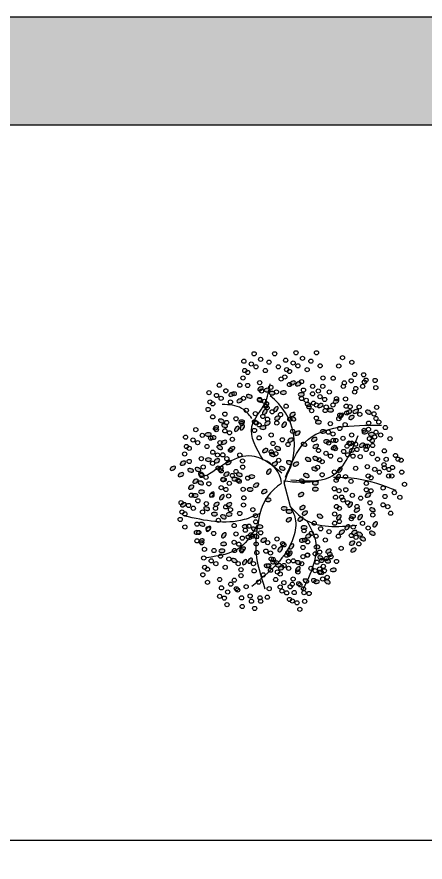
# Model space of a CAD drawing. Header units: millimetres. Extents: x 11966 to 133335, y 1756 to 88592.
# Drawn here: x 42648 to 50585, y 72170 to 88592 of the extents above; entities that cross this region are included whole.
import ezdxf

# ---------------------------------------------------------------- set-up
doc = ezdxf.new("R2010")
doc.units = ezdxf.units.MM
doc.layers.add('www.cad-blocks.net', color=7, linetype='Continuous')

# ---------------------------------------------------------------- blocks, each defined once
blk = doc.blocks.new('A$C2ECE247B')
h = blk.add_hatch(color=6)
h.set_gradient(color1=(255, 0, 255), color2=(255, 127, 223), rotation=180, centered=1, tint=1, name='INVSPHERICAL')
edge = h.paths.add_edge_path()
edge.add_ellipse((2.573, 1.381), major_axis=(-0.0583, -0.0025), ratio=0.578492, start_angle=0, end_angle=360, ccw=False)
edge = h.paths.add_edge_path()
edge.add_ellipse((2.69, 1.466), major_axis=(-0.0521, -0.0262), ratio=0.578492, start_angle=0, end_angle=360, ccw=False)
edge = h.paths.add_edge_path()
edge.add_ellipse((2.361, 1.263), major_axis=(-0.0377, -0.0445), ratio=0.578492, start_angle=0, end_angle=360, ccw=False)
edge = h.paths.add_edge_path()
edge.add_ellipse((2.855, 1.253), major_axis=(-0.0583, -0.0025), ratio=0.578492, start_angle=0, end_angle=360, ccw=False)
edge = h.paths.add_edge_path()
edge.add_ellipse((2.094, 3.168), major_axis=(-0.0546, 0.0205), ratio=0.578492, start_angle=0, end_angle=360, ccw=False)
edge = h.paths.add_edge_path()
edge.add_ellipse((2.035, 2.867), major_axis=(-0.0521, -0.0262), ratio=0.578492, start_angle=0, end_angle=360, ccw=False)
edge = h.paths.add_edge_path()
edge.add_ellipse((1.85, 3.126), major_axis=(-0.0521, -0.0262), ratio=0.578492, start_angle=0, end_angle=360, ccw=False)
edge = h.paths.add_edge_path()
edge.add_ellipse((1.989, 3.049), major_axis=(-0.0546, 0.0205), ratio=0.578492, start_angle=0, end_angle=360, ccw=False)
edge = h.paths.add_edge_path()
edge.add_ellipse((1.831, 2.33), major_axis=(-0.0521, -0.0262), ratio=0.578492, start_angle=0, end_angle=360, ccw=False)
edge = h.paths.add_edge_path()
edge.add_ellipse((1.673, 2.454), major_axis=(-0.0521, -0.0262), ratio=0.578492, start_angle=0, end_angle=360, ccw=False)
edge = h.paths.add_edge_path()
edge.add_ellipse((1.556, 2.369), major_axis=(-0.0583, -0.0025), ratio=0.578492, start_angle=0, end_angle=360, ccw=False)
edge = h.paths.add_edge_path()
edge.add_ellipse((1.588, 2.619), major_axis=(-0.0583, -0.0025), ratio=0.578492, start_angle=0, end_angle=360, ccw=False)
edge = h.paths.add_edge_path()
edge.add_ellipse((1.921, 2.717), major_axis=(-0.0377, -0.0445), ratio=0.578492, start_angle=0, end_angle=360, ccw=False)
edge = h.paths.add_edge_path()
edge.add_ellipse((1.347, 2.658), major_axis=(-0.0546, 0.0205), ratio=0.578492, start_angle=0, end_angle=360, ccw=False)
edge = h.paths.add_edge_path()
edge.add_ellipse((1.747, 1.646), major_axis=(-0.0583, -0.0025), ratio=0.578492, start_angle=0, end_angle=360, ccw=False)
edge = h.paths.add_edge_path()
edge.add_ellipse((1.636, 1.6), major_axis=(-0.0546, 0.0205), ratio=0.578492, start_angle=0, end_angle=360, ccw=False)
edge = h.paths.add_edge_path()
edge.add_ellipse((1.461, 1.651), major_axis=(-0.0583, -0.0025), ratio=0.578492, start_angle=0, end_angle=360, ccw=False)
edge = h.paths.add_edge_path()
edge.add_ellipse((1.045, 1.48), major_axis=(-0.0377, -0.0445), ratio=0.578492, start_angle=0, end_angle=360, ccw=False)
edge = h.paths.add_edge_path()
edge.add_ellipse((1.009, 1.178), major_axis=(-0.0583, -0.0025), ratio=0.578492, start_angle=0, end_angle=360, ccw=False)
edge = h.paths.add_edge_path()
edge.add_ellipse((1.53, 1.44), major_axis=(-0.0546, 0.0205), ratio=0.578492, start_angle=0, end_angle=360, ccw=False)
edge = h.paths.add_edge_path()
edge.add_ellipse((1.673, 1.458), major_axis=(-0.0546, 0.0205), ratio=0.578492, start_angle=0, end_angle=360, ccw=False)
edge = h.paths.add_edge_path()
edge.add_ellipse((1.412, 1.211), major_axis=(-0.0521, -0.0262), ratio=0.578492, start_angle=0, end_angle=360, ccw=False)
edge = h.paths.add_edge_path()
edge.add_ellipse((1.247, 0.991), major_axis=(-0.0546, 0.0205), ratio=0.578492, start_angle=0, end_angle=360, ccw=False)
edge = h.paths.add_edge_path()
edge.add_ellipse((1.451, 0.958), major_axis=(-0.0377, -0.0445), ratio=0.578492, start_angle=0, end_angle=360, ccw=False)
edge = h.paths.add_edge_path()
edge.add_ellipse((1.56, 0.985), major_axis=(-0.0377, -0.0445), ratio=0.578492, start_angle=0, end_angle=360, ccw=False)
edge = h.paths.add_edge_path()
edge.add_ellipse((1.04, 1.312), major_axis=(-0.0583, -0.0025), ratio=0.578492, start_angle=0, end_angle=360, ccw=False)
edge = h.paths.add_edge_path()
edge.add_ellipse((0.61, 1.371), major_axis=(-0.0521, -0.0262), ratio=0.578492, start_angle=0, end_angle=360, ccw=False)
edge = h.paths.add_edge_path()
edge.add_ellipse((0.525, 1.536), major_axis=(-0.0583, -0.0025), ratio=0.578492, start_angle=0, end_angle=360, ccw=False)
edge = h.paths.add_edge_path()
edge.add_ellipse((0.748, 1.606), major_axis=(-0.0377, -0.0445), ratio=0.578492, start_angle=0, end_angle=360, ccw=False)
edge = h.paths.add_edge_path()
edge.add_ellipse((1.15, 1.886), major_axis=(-0.0583, -0.0025), ratio=0.578492, start_angle=0, end_angle=360, ccw=False)
edge = h.paths.add_edge_path()
edge.add_ellipse((1.038, 1.839), major_axis=(-0.0546, 0.0205), ratio=0.578492, start_angle=0, end_angle=360, ccw=False)
edge = h.paths.add_edge_path()
edge.add_ellipse((0.863, 1.891), major_axis=(-0.0583, -0.0025), ratio=0.578492, start_angle=0, end_angle=360, ccw=False)
edge = h.paths.add_edge_path()
edge.add_ellipse((0.622, 1.694), major_axis=(-0.0546, 0.0205), ratio=0.578492, start_angle=0, end_angle=360, ccw=False)
edge = h.paths.add_edge_path()
edge.add_ellipse((3.446, 1.636), major_axis=(-0.0377, -0.0445), ratio=0.578492, start_angle=0, end_angle=360, ccw=False)
edge = h.paths.add_edge_path()
edge.add_ellipse((2.913, 1.85), major_axis=(-0.0546, 0.0205), ratio=0.578492, start_angle=0, end_angle=360, ccw=False)
edge = h.paths.add_edge_path()
edge.add_ellipse((2.811, 2.767), major_axis=(-0.0546, 0.0205), ratio=0.578492, start_angle=0, end_angle=360, ccw=False)
edge = h.paths.add_edge_path()
edge.add_ellipse((2.826, 2.493), major_axis=(-0.0583, -0.0025), ratio=0.578492, start_angle=0, end_angle=360, ccw=False)
edge = h.paths.add_edge_path()
edge.add_ellipse((2.825, 2.376), major_axis=(-0.0583, -0.0025), ratio=0.578492, start_angle=0, end_angle=360, ccw=False)
edge = h.paths.add_edge_path()
edge.add_ellipse((3.267, 2.611), major_axis=(-0.0377, -0.0445), ratio=0.578492, start_angle=0, end_angle=360, ccw=False)
edge = h.paths.add_edge_path()
edge.add_ellipse((3.299, 2.752), major_axis=(-0.0377, -0.0445), ratio=0.578492, start_angle=0, end_angle=360, ccw=False)
edge = h.paths.add_edge_path()
edge.add_ellipse((3.55, 1.847), major_axis=(-0.0583, -0.0025), ratio=0.578492, start_angle=0, end_angle=360, ccw=False)
edge = h.paths.add_edge_path()
edge.add_ellipse((3.501, 2.075), major_axis=(-0.0377, -0.0445), ratio=0.578492, start_angle=0, end_angle=360, ccw=False)
edge = h.paths.add_edge_path()
edge.add_ellipse((3.633, 1.969), major_axis=(-0.0521, -0.0262), ratio=0.578492, start_angle=0, end_angle=360, ccw=False)
edge = h.paths.add_edge_path()
edge.add_ellipse((3.284, 1.829), major_axis=(-0.0377, -0.0445), ratio=0.578492, start_angle=0, end_angle=360, ccw=False)
edge = h.paths.add_edge_path()
edge.add_ellipse((2.203, 4.252), major_axis=(-0.0583, -0.0025), ratio=0.578492, start_angle=0, end_angle=360, ccw=False)
edge = h.paths.add_edge_path()
edge.add_ellipse((1.984, 4.241), major_axis=(-0.0583, -0.0025), ratio=0.578492, start_angle=0, end_angle=360, ccw=False)
edge = h.paths.add_edge_path()
edge.add_ellipse((1.89, 4.302), major_axis=(-0.0583, -0.0025), ratio=0.578492, start_angle=0, end_angle=360, ccw=False)
edge = h.paths.add_edge_path()
edge.add_ellipse((1.759, 4.327), major_axis=(-0.0521, -0.0262), ratio=0.578492, start_angle=0, end_angle=360, ccw=False)
edge = h.paths.add_edge_path()
edge.add_ellipse((1.747, 4.103), major_axis=(-0.0546, 0.0205), ratio=0.578492, start_angle=0, end_angle=360, ccw=False)
edge = h.paths.add_edge_path()
edge.add_ellipse((1.541, 4.179), major_axis=(-0.0546, 0.0205), ratio=0.578492, start_angle=0, end_angle=360, ccw=False)
edge = h.paths.add_edge_path()
edge.add_ellipse((1.354, 4.095), major_axis=(-0.0521, -0.0262), ratio=0.578492, start_angle=0, end_angle=360, ccw=False)
edge = h.paths.add_edge_path()
edge.add_ellipse((1.196, 4.219), major_axis=(-0.0521, -0.0262), ratio=0.578492, start_angle=0, end_angle=360, ccw=False)
edge = h.paths.add_edge_path()
edge.add_ellipse((1.873, 4.015), major_axis=(-0.0377, -0.0445), ratio=0.578492, start_angle=0, end_angle=360, ccw=False)
edge = h.paths.add_edge_path()
edge.add_ellipse((1.841, 3.874), major_axis=(-0.0377, -0.0445), ratio=0.578492, start_angle=0, end_angle=360, ccw=False)
edge = h.paths.add_edge_path()
edge.add_ellipse((2.059, 3.93), major_axis=(-0.0377, -0.0445), ratio=0.578492, start_angle=0, end_angle=360, ccw=False)
edge = h.paths.add_edge_path()
edge.add_ellipse((2.682, 4.022), major_axis=(-0.0546, 0.0205), ratio=0.578492, start_angle=0, end_angle=360, ccw=False)
edge = h.paths.add_edge_path()
edge.add_ellipse((2.493, 4.422), major_axis=(-0.0521, -0.0262), ratio=0.578492, start_angle=0, end_angle=360, ccw=False)
edge = h.paths.add_edge_path()
edge.add_ellipse((2.382, 4.439), major_axis=(-0.0521, -0.0262), ratio=0.578492, start_angle=0, end_angle=360, ccw=False)
edge = h.paths.add_edge_path()
edge.add_ellipse((2.552, 4.216), major_axis=(-0.0583, -0.0025), ratio=0.578492, start_angle=0, end_angle=360, ccw=False)
edge = h.paths.add_edge_path()
edge.add_ellipse((2.383, 3.828), major_axis=(-0.0521, -0.0262), ratio=0.578492, start_angle=0, end_angle=360, ccw=False)
edge = h.paths.add_edge_path()
edge.add_ellipse((2.92, 4), major_axis=(-0.0521, -0.0262), ratio=0.578492, start_angle=0, end_angle=360, ccw=False)
edge = h.paths.add_edge_path()
edge.add_ellipse((2.162, 0.848), major_axis=(-0.0521, -0.0262), ratio=0.578492, start_angle=0, end_angle=360, ccw=False)
edge = h.paths.add_edge_path()
edge.add_ellipse((2.487, 0.82), major_axis=(-0.0377, -0.0445), ratio=0.578492, start_angle=0, end_angle=360, ccw=False)
edge = h.paths.add_edge_path()
edge.add_ellipse((2.641, 0.593), major_axis=(-0.0546, 0.0205), ratio=0.578492, start_angle=0, end_angle=360, ccw=False)
edge = h.paths.add_edge_path()
edge.add_ellipse((2.848, 0.578), major_axis=(-0.0583, -0.0025), ratio=0.578492, start_angle=0, end_angle=360, ccw=False)
edge = h.paths.add_edge_path()
edge.add_ellipse((2.605, 1.631), major_axis=(-0.0583, -0.0025), ratio=0.578492, start_angle=0, end_angle=360, ccw=False)
edge = h.paths.add_edge_path()
edge.add_ellipse((2.329, 1.122), major_axis=(-0.0377, -0.0445), ratio=0.578492, start_angle=0, end_angle=360, ccw=False)
edge = h.paths.add_edge_path()
edge.add_ellipse((2.143, 1.207), major_axis=(-0.0377, -0.0445), ratio=0.578492, start_angle=0, end_angle=360, ccw=False)
edge = h.paths.add_edge_path()
edge.add_ellipse((1.887, 0.887), major_axis=(-0.0583, -0.0025), ratio=0.578492, start_angle=0, end_angle=360, ccw=False)
edge = h.paths.add_edge_path()
edge.add_ellipse((2.107, 0.898), major_axis=(-0.0583, -0.0025), ratio=0.578492, start_angle=0, end_angle=360, ccw=False)
edge = h.paths.add_edge_path()
edge.add_ellipse((2.012, 0.959), major_axis=(-0.0583, -0.0025), ratio=0.578492, start_angle=0, end_angle=360, ccw=False)
edge = h.paths.add_edge_path()
edge.add_ellipse((1.82, 1.387), major_axis=(-0.0521, -0.0262), ratio=0.578492, start_angle=0, end_angle=360, ccw=False)
edge = h.paths.add_edge_path()
edge.add_ellipse((2.492, 0.949), major_axis=(-0.0546, 0.0205), ratio=0.578492, start_angle=0, end_angle=360, ccw=False)
edge = h.paths.add_edge_path()
edge.add_ellipse((2.316, 2.892), major_axis=(-0.0546, 0.0205), ratio=0.578492, start_angle=0, end_angle=360, ccw=False)
edge = h.paths.add_edge_path()
edge.add_ellipse((2.447, 2.863), major_axis=(-0.0521, -0.0262), ratio=0.578492, start_angle=0, end_angle=360, ccw=False)
edge = h.paths.add_edge_path()
edge.add_ellipse((2.343, 3.33), major_axis=(-0.0521, -0.0262), ratio=0.578492, start_angle=0, end_angle=360, ccw=False)
edge = h.paths.add_edge_path()
edge.add_ellipse((1.261, 2.571), major_axis=(-0.0583, -0.0025), ratio=0.578492, start_angle=0, end_angle=360, ccw=False)
edge = h.paths.add_edge_path()
edge.add_ellipse((1.041, 2.56), major_axis=(-0.0583, -0.0025), ratio=0.578492, start_angle=0, end_angle=360, ccw=False)
edge = h.paths.add_edge_path()
edge.add_ellipse((1.145, 2.075), major_axis=(-0.0521, -0.0262), ratio=0.578492, start_angle=0, end_angle=360, ccw=False)
edge = h.paths.add_edge_path()
edge.add_ellipse((0.902, 2.082), major_axis=(-0.0521, -0.0262), ratio=0.578492, start_angle=0, end_angle=360, ccw=False)
edge = h.paths.add_edge_path()
edge.add_ellipse((0.711, 1.997), major_axis=(-0.0546, 0.0205), ratio=0.578492, start_angle=0, end_angle=360, ccw=False)
edge = h.paths.add_edge_path()
edge.add_ellipse((0.598, 2.497), major_axis=(-0.0546, 0.0205), ratio=0.578492, start_angle=0, end_angle=360, ccw=False)
edge = h.paths.add_edge_path()
edge.add_ellipse((0.495, 2.531), major_axis=(-0.0521, -0.0262), ratio=0.578492, start_angle=0, end_angle=360, ccw=False)
edge = h.paths.add_edge_path()
edge.add_ellipse((0.411, 2.414), major_axis=(-0.0521, -0.0262), ratio=0.578492, start_angle=0, end_angle=360, ccw=False)
edge = h.paths.add_edge_path()
edge.add_ellipse((0.487, 2.252), major_axis=(-0.0583, -0.0025), ratio=0.578492, start_angle=0, end_angle=360, ccw=False)
edge = h.paths.add_edge_path()
edge.add_ellipse((0.612, 2.325), major_axis=(-0.0583, -0.0025), ratio=0.578492, start_angle=0, end_angle=360, ccw=False)
edge = h.paths.add_edge_path()
edge.add_ellipse((0.814, 2.273), major_axis=(-0.0377, -0.0445), ratio=0.578492, start_angle=0, end_angle=360, ccw=False)
edge = h.paths.add_edge_path()
edge.add_ellipse((1.008, 2.22), major_axis=(-0.0377, -0.0445), ratio=0.578492, start_angle=0, end_angle=360, ccw=False)
edge = h.paths.add_edge_path()
edge.add_ellipse((1.392, 3.686), major_axis=(-0.0583, -0.0025), ratio=0.578492, start_angle=0, end_angle=360, ccw=False)
edge = h.paths.add_edge_path()
edge.add_ellipse((1.206, 3.162), major_axis=(-0.0521, -0.0262), ratio=0.578492, start_angle=0, end_angle=360, ccw=False)
edge = h.paths.add_edge_path()
edge.add_ellipse((1.048, 3.286), major_axis=(-0.0521, -0.0262), ratio=0.578492, start_angle=0, end_angle=360, ccw=False)
edge = h.paths.add_edge_path()
edge.add_ellipse((0.967, 3.184), major_axis=(-0.0546, 0.0205), ratio=0.578492, start_angle=0, end_angle=360, ccw=False)
edge = h.paths.add_edge_path()
edge.add_ellipse((1.061, 3.609), major_axis=(-0.0546, 0.0205), ratio=0.578492, start_angle=0, end_angle=360, ccw=False)
edge = h.paths.add_edge_path()
edge.add_ellipse((0.998, 3.702), major_axis=(-0.0546, 0.0205), ratio=0.578492, start_angle=0, end_angle=360, ccw=False)
edge = h.paths.add_edge_path()
edge.add_ellipse((0.89, 3.567), major_axis=(-0.0521, -0.0262), ratio=0.578492, start_angle=0, end_angle=360, ccw=False)
edge = h.paths.add_edge_path()
edge.add_ellipse((0.744, 3.439), major_axis=(-0.0583, -0.0025), ratio=0.578492, start_angle=0, end_angle=360, ccw=False)
edge = h.paths.add_edge_path()
edge.add_ellipse((0.838, 3.378), major_axis=(-0.0583, -0.0025), ratio=0.578492, start_angle=0, end_angle=360, ccw=False)
edge = h.paths.add_edge_path()
edge.add_ellipse((1.405, 3.576), major_axis=(-0.0377, -0.0445), ratio=0.578492, start_angle=0, end_angle=360, ccw=False)
edge = h.paths.add_edge_path()
edge.add_ellipse((1.296, 3.548), major_axis=(-0.0377, -0.0445), ratio=0.578492, start_angle=0, end_angle=360, ccw=False)
edge = h.paths.add_edge_path()
edge.add_ellipse((2.217, 3.628), major_axis=(-0.0377, -0.0445), ratio=0.578492, start_angle=0, end_angle=360, ccw=False)
edge = h.paths.add_edge_path()
edge.add_ellipse((1.892, 3.656), major_axis=(-0.0521, -0.0262), ratio=0.578492, start_angle=0, end_angle=360, ccw=False)
edge = h.paths.add_edge_path()
edge.add_ellipse((2.087, 3.756), major_axis=(-0.0521, -0.0262), ratio=0.578492, start_angle=0, end_angle=360, ccw=False)
edge = h.paths.add_edge_path()
edge.add_ellipse((1.653, 3.678), major_axis=(-0.0546, 0.0205), ratio=0.578492, start_angle=0, end_angle=360, ccw=False)
edge = h.paths.add_edge_path()
edge.add_ellipse((1.806, 3.572), major_axis=(-0.0583, -0.0025), ratio=0.578492, start_angle=0, end_angle=360, ccw=False)
edge = h.paths.add_edge_path()
edge.add_ellipse((2.219, 2.002), major_axis=(-0.0583, -0.0025), ratio=0.578492, start_angle=0, end_angle=360, ccw=False)
edge = h.paths.add_edge_path()
edge.add_ellipse((2.314, 1.941), major_axis=(-0.0583, -0.0025), ratio=0.578492, start_angle=0, end_angle=360, ccw=False)
edge = h.paths.add_edge_path()
edge.add_ellipse((1.907, 2.169), major_axis=(-0.0583, -0.0025), ratio=0.578492, start_angle=0, end_angle=360, ccw=False)
edge = h.paths.add_edge_path()
edge.add_ellipse((2.574, 2.018), major_axis=(-0.0521, -0.0262), ratio=0.578492, start_angle=0, end_angle=360, ccw=False)
edge = h.paths.add_edge_path()
edge.add_ellipse((2.537, 1.794), major_axis=(-0.0521, -0.0262), ratio=0.578492, start_angle=0, end_angle=360, ccw=False)
edge = h.paths.add_edge_path()
edge.add_ellipse((2.621, 1.911), major_axis=(-0.0521, -0.0262), ratio=0.578492, start_angle=0, end_angle=360, ccw=False)
edge = h.paths.add_edge_path()
edge.add_ellipse((2.18, 2.781), major_axis=(-0.0546, 0.0205), ratio=0.578492, start_angle=0, end_angle=360, ccw=False)
edge = h.paths.add_edge_path()
edge.add_ellipse((0.212, 2.657), major_axis=(-0.0521, -0.0262), ratio=0.578492, start_angle=0, end_angle=360, ccw=False)
edge = h.paths.add_edge_path()
edge.add_ellipse((0.054, 2.781), major_axis=(-0.0521, -0.0262), ratio=0.578492, start_angle=0, end_angle=360, ccw=False)
edge = h.paths.add_edge_path()
edge.add_ellipse((0.25, 2.881), major_axis=(-0.0521, -0.0262), ratio=0.578492, start_angle=0, end_angle=360, ccw=False)
edge = h.paths.add_edge_path()
edge.add_ellipse((0.399, 2.741), major_axis=(-0.0546, 0.0205), ratio=0.578492, start_angle=0, end_angle=360, ccw=False)
edge = h.paths.add_edge_path()
edge.add_ellipse((0.542, 2.758), major_axis=(-0.0546, 0.0205), ratio=0.578492, start_angle=0, end_angle=360, ccw=False)
edge = h.paths.add_edge_path()
edge.add_ellipse((0.605, 2.665), major_axis=(-0.0546, 0.0205), ratio=0.578492, start_angle=0, end_angle=360, ccw=False)
edge = h.paths.add_edge_path()
edge.add_ellipse((2.651, 2.642), major_axis=(-0.0546, 0.0205), ratio=0.578492, start_angle=0, end_angle=360, ccw=False)
edge = h.paths.add_edge_path()
edge.add_ellipse((2.57, 2.531), major_axis=(-0.0546, 0.0205), ratio=0.578492, start_angle=0, end_angle=360, ccw=False)
edge = h.paths.add_edge_path()
edge.add_ellipse((2.547, 2.271), major_axis=(-0.0521, -0.0262), ratio=0.578492, start_angle=0, end_angle=360, ccw=False)
edge = h.paths.add_edge_path()
edge.add_ellipse((2.685, 2.954), major_axis=(-0.0546, 0.0205), ratio=0.578492, start_angle=0, end_angle=360, ccw=False)
edge = h.paths.add_edge_path()
edge.add_ellipse((2.478, 3.464), major_axis=(-0.0521, -0.0262), ratio=0.578492, start_angle=0, end_angle=360, ccw=False)
edge = h.paths.add_edge_path()
edge.add_ellipse((2.39, 3.741), major_axis=(-0.0546, 0.0205), ratio=0.578492, start_angle=0, end_angle=360, ccw=False)
edge = h.paths.add_edge_path()
edge.add_ellipse((2.607, 3.247), major_axis=(-0.0546, 0.0205), ratio=0.578492, start_angle=0, end_angle=360, ccw=False)
edge = h.paths.add_edge_path()
edge.add_ellipse((2.31, 1.781), major_axis=(-0.0521, -0.0262), ratio=0.578492, start_angle=0, end_angle=360, ccw=False)
edge = h.paths.add_edge_path()
edge.add_ellipse((0.746, 2.949), major_axis=(-0.0583, -0.0025), ratio=0.578492, start_angle=0, end_angle=360, ccw=False)
edge = h.paths.add_edge_path()
edge.add_ellipse((0.986, 2.769), major_axis=(-0.0377, -0.0445), ratio=0.578492, start_angle=0, end_angle=360, ccw=False)
edge = h.paths.add_edge_path()
edge.add_ellipse((0.912, 2.927), major_axis=(-0.0521, -0.0262), ratio=0.578492, start_angle=0, end_angle=360, ccw=False)
edge = h.paths.add_edge_path()
edge.add_ellipse((1.135, 2.893), major_axis=(-0.0521, -0.0262), ratio=0.578492, start_angle=0, end_angle=360, ccw=False)
edge = h.paths.add_edge_path()
edge.add_ellipse((1.097, 2.668), major_axis=(-0.0521, -0.0262), ratio=0.578492, start_angle=0, end_angle=360, ccw=False)
edge = h.paths.add_edge_path()
edge.add_ellipse((0.258, 2.073), major_axis=(-0.0521, -0.0262), ratio=0.578492, start_angle=0, end_angle=360, ccw=False)
edge = h.paths.add_edge_path()
edge.add_ellipse((2.829, 2.971), major_axis=(-0.0546, 0.0205), ratio=0.578492, start_angle=0, end_angle=360, ccw=False)
edge = h.paths.add_edge_path()
edge.add_ellipse((2.885, 3.676), major_axis=(-0.0583, -0.0025), ratio=0.578492, start_angle=0, end_angle=360, ccw=False)
edge = h.paths.add_edge_path()
edge.add_ellipse((2.832, 3.208), major_axis=(-0.0521, -0.0262), ratio=0.578492, start_angle=0, end_angle=360, ccw=False)
edge = h.paths.add_edge_path()
edge.add_ellipse((2.805, 3.342), major_axis=(-0.0521, -0.0262), ratio=0.578492, start_angle=0, end_angle=360, ccw=False)
edge = h.paths.add_edge_path()
edge.add_ellipse((2.936, 0.761), major_axis=(-0.0546, 0.0205), ratio=0.578492, start_angle=0, end_angle=360, ccw=False)
edge = h.paths.add_edge_path()
edge.add_ellipse((3.061, 0.574), major_axis=(-0.0546, 0.0205), ratio=0.578492, start_angle=0, end_angle=360, ccw=False)
edge = h.paths.add_edge_path()
edge.add_ellipse((3.174, 0.807), major_axis=(-0.0583, -0.0025), ratio=0.578492, start_angle=0, end_angle=360, ccw=False)
edge = h.paths.add_edge_path()
edge.add_ellipse((3.08, 1.174), major_axis=(-0.0521, -0.0262), ratio=0.578492, start_angle=0, end_angle=360, ccw=False)
edge = h.paths.add_edge_path()
edge.add_ellipse((3.063, 0.979), major_axis=(-0.0546, 0.0205), ratio=0.578492, start_angle=0, end_angle=360, ccw=False)
edge = h.paths.add_edge_path()
edge.add_ellipse((2.925, 1.041), major_axis=(-0.0546, 0.0205), ratio=0.578492, start_angle=0, end_angle=360, ccw=False)
edge = h.paths.add_edge_path()
edge.add_ellipse((3.539, 1.327), major_axis=(-0.0521, -0.0262), ratio=0.578492, start_angle=0, end_angle=360, ccw=False)
edge = h.paths.add_edge_path()
edge.add_ellipse((3.566, 1.193), major_axis=(-0.0521, -0.0262), ratio=0.578492, start_angle=0, end_angle=360, ccw=False)
edge = h.paths.add_edge_path()
edge.add_ellipse((3.339, 1.542), major_axis=(-0.0521, -0.0262), ratio=0.578492, start_angle=0, end_angle=360, ccw=False)
edge = h.paths.add_edge_path()
edge.add_ellipse((3.934, 1.52), major_axis=(-0.0546, 0.0205), ratio=0.578492, start_angle=0, end_angle=360, ccw=False)
edge = h.paths.add_edge_path()
edge.add_ellipse((3.684, 1.502), major_axis=(-0.0546, 0.0205), ratio=0.578492, start_angle=0, end_angle=360, ccw=False)
edge = h.paths.add_edge_path()
edge.add_ellipse((3.747, 1.409), major_axis=(-0.0546, 0.0205), ratio=0.578492, start_angle=0, end_angle=360, ccw=False)
edge = h.paths.add_edge_path()
edge.add_ellipse((3.581, 1.536), major_axis=(-0.0521, -0.0262), ratio=0.578492, start_angle=0, end_angle=360, ccw=False)
edge = h.paths.add_edge_path()
edge.add_ellipse((3.121, 3.911), major_axis=(-0.0583, -0.0025), ratio=0.578492, start_angle=0, end_angle=360, ccw=False)
edge = h.paths.add_edge_path()
edge.add_ellipse((3.227, 4.083), major_axis=(-0.0521, -0.0262), ratio=0.578492, start_angle=0, end_angle=360, ccw=False)
edge = h.paths.add_edge_path()
edge.add_ellipse((3.539, 3.13), major_axis=(-0.0521, -0.0262), ratio=0.578492, start_angle=0, end_angle=360, ccw=False)
edge = h.paths.add_edge_path()
edge.add_ellipse((2.978, 3.498), major_axis=(-0.0583, -0.0025), ratio=0.578492, start_angle=0, end_angle=360, ccw=False)
edge = h.paths.add_edge_path()
edge.add_ellipse((3.042, 3.303), major_axis=(-0.0583, -0.0025), ratio=0.578492, start_angle=0, end_angle=360, ccw=False)
edge = h.paths.add_edge_path()
edge.add_ellipse((3.327, 3.802), major_axis=(-0.0377, -0.0445), ratio=0.578492, start_angle=0, end_angle=360, ccw=False)
edge = h.paths.add_edge_path()
edge.add_ellipse((3.186, 3.184), major_axis=(-0.0521, -0.0262), ratio=0.578492, start_angle=0, end_angle=360, ccw=False)
edge = h.paths.add_edge_path()
edge.add_ellipse((3.915, 3.442), major_axis=(-0.0583, -0.0025), ratio=0.578492, start_angle=0, end_angle=360, ccw=False)
edge = h.paths.add_edge_path()
edge.add_ellipse((3.791, 3.486), major_axis=(-0.0583, -0.0025), ratio=0.578492, start_angle=0, end_angle=360, ccw=False)
edge = h.paths.add_edge_path()
edge.add_ellipse((3.527, 3.77), major_axis=(-0.0521, -0.0262), ratio=0.578492, start_angle=0, end_angle=360, ccw=False)
edge = h.paths.add_edge_path()
edge.add_ellipse((3.611, 3.888), major_axis=(-0.0521, -0.0262), ratio=0.578492, start_angle=0, end_angle=360, ccw=False)
edge = h.paths.add_edge_path()
edge.add_ellipse((3.857, 3.871), major_axis=(-0.0546, 0.0205), ratio=0.578492, start_angle=0, end_angle=360, ccw=False)
edge = h.paths.add_edge_path()
edge.add_ellipse((3.48, 3.877), major_axis=(-0.0521, -0.0262), ratio=0.578492, start_angle=0, end_angle=360, ccw=False)
edge = h.paths.add_edge_path()
edge.add_ellipse((3.734, 3.23), major_axis=(-0.0521, -0.0262), ratio=0.578492, start_angle=0, end_angle=360, ccw=False)
edge = h.paths.add_edge_path()
edge.add_ellipse((3.512, 3.264), major_axis=(-0.0521, -0.0262), ratio=0.578492, start_angle=0, end_angle=360, ccw=False)
edge = h.paths.add_edge_path()
edge.add_ellipse((3.848, 2.259), major_axis=(-0.0521, -0.0262), ratio=0.578492, start_angle=0, end_angle=360, ccw=False)
edge = h.paths.add_edge_path()
edge.add_ellipse((3.936, 1.976), major_axis=(-0.0546, 0.0205), ratio=0.578492, start_angle=0, end_angle=360, ccw=False)
edge = h.paths.add_edge_path()
edge.add_ellipse((3.99, 1.692), major_axis=(-0.0377, -0.0445), ratio=0.578492, start_angle=0, end_angle=360, ccw=False)
edge = h.paths.add_edge_path()
edge.add_ellipse((3.696, 1.833), major_axis=(-0.0377, -0.0445), ratio=0.578492, start_angle=0, end_angle=360, ccw=False)
at = {"color": 32}
for p, q in [((2.225, 2.503), (2.376, 2.929)), ((2.215, 2.503), (2.338, 2.039))]:
    blk.add_line(p, q, dxfattribs=at)
at = {"color": 64}
for centre in [(1.634, 5.007), (1.761, 4.898), (2.033, 5.007), (1.435, 4.862), (1.58, 4.808), (1.671, 4.753), (1.924, 4.844), (2.105, 4.753), (1.453, 4.681), (1.508, 4.644), (1.852, 4.681), (1.417, 4.536), (1.743, 4.445), (2.16, 4.518), (1.508, 4.391), (1.779, 4.282), (1.96, 4.354), (2.069, 4.264), (1.743, 4.119), (1.834, 4.083), (1.888, 3.956), (4.034, 2.959), (4.433, 2.959), (3.835, 2.814), (3.98, 2.76), (4.161, 2.851), (4.324, 2.796), (3.853, 2.633), (3.908, 2.597), (4.07, 2.706), (4.252, 2.633), (4.505, 2.706), (3.817, 2.488), (4.559, 2.47), (3.417, 2.364), (3.816, 2.364), (3.908, 2.343), (4.143, 2.398), (4.36, 2.307), (3.218, 2.219), (3.363, 2.165), (3.454, 2.111), (3.544, 2.256), (3.707, 2.201), (3.888, 2.111), (4.179, 2.234), (4.469, 2.216), (3.236, 2.038), (3.291, 2.002), (3.635, 2.038), (4.143, 2.071), (4.233, 2.035), (3.2, 1.893), (3.526, 1.803), (3.942, 1.875), (4.288, 1.908), (3.291, 1.748), (3.562, 1.64), (3.743, 1.712), (3.852, 1.621), (3.526, 1.476), (3.617, 1.44), (3.671, 1.313)]:
    blk.add_circle(centre, 0.0405, dxfattribs=at)
at = {"color": 66}
for centre in [(2.448, 5.026), (2.575, 4.917), (2.847, 5.026), (2.249, 4.881), (2.394, 4.826), (2.485, 4.772), (2.738, 4.863), (2.919, 4.772), (2.267, 4.699), (2.322, 4.663), (2.666, 4.699), (2.231, 4.554), (2.322, 4.409), (2.557, 4.464), (2.973, 4.536), (2.593, 4.301), (2.774, 4.373), (2.883, 4.283), (2.557, 4.138), (2.648, 4.101), (1.858, 3.988), (2.256, 3.988), (2.702, 3.975), (1.659, 3.843), (1.804, 3.789), (1.985, 3.88), (2.148, 3.825), (1.677, 3.662), (1.731, 3.626), (1.894, 3.735), (2.075, 3.662), (2.329, 3.735), (1.641, 3.517), (1.967, 3.427), (2.383, 3.499), (1.731, 3.372), (2.003, 3.264), (2.184, 3.336), (2.293, 3.245), (3.085, 3.272), (3.483, 3.272), (1.967, 3.101), (2.886, 3.127), (3.212, 3.163), (3.375, 3.109), (2.057, 3.064), (2.112, 2.937), (2.904, 2.945), (3.031, 3.072), (3.121, 3.018), (3.302, 2.945), (3.556, 3.018), (2.868, 2.8), (2.958, 2.909), (3.61, 2.782), (2.958, 2.655), (3.194, 2.71), (3.411, 2.619), (3.23, 2.547), (3.519, 2.529), (3.194, 2.384), (3.284, 2.347), (3.338, 2.221)]:
    blk.add_circle(centre, 0.0405, dxfattribs=at)
at = {"color": 68}
for centre in [(3.353, 4.931), (3.28, 4.768), (3.534, 4.84), (3.588, 4.605), (3.764, 4.598), (3.171, 4.532), (3.389, 4.441), (3.521, 4.482), (3.777, 4.457), (3.811, 4.495), (3.987, 4.488), (2.97, 4.373), (3.096, 4.264), (3.368, 4.373), (3.591, 4.264), (3.611, 4.332), (3.744, 4.373), (4, 4.347), (2.771, 4.228), (2.915, 4.174), (3.006, 4.119), (3.236, 4.135), (3.412, 4.128), (2.752, 3.902), (2.789, 4.047), (2.843, 4.011), (3.016, 3.903), (3.037, 3.972), (3.169, 4.012), (3.425, 3.987), (3.501, 3.978), (3.677, 3.971), (4.017, 3.967), (2.843, 3.757), (3.281, 3.747), (3.301, 3.815), (3.434, 3.856), (3.69, 3.83), (3.966, 3.838), (4.004, 3.749), (3.115, 3.648), (3.404, 3.63), (3.863, 3.659), (4.058, 3.682), (4.185, 3.573), (3.078, 3.485), (3.169, 3.449), (3.3, 3.556), (3.53, 3.428), (3.774, 3.518), (3.859, 3.537), (4.004, 3.483), (4.094, 3.428), (3.172, 3.326), (3.223, 3.322), (3.364, 3.364), (3.607, 3.249), (3.877, 3.356), (3.931, 3.32), (3.979, 3.39), (4.275, 3.356), (3.441, 3.211), (3.633, 3.147), (3.799, 3.211), (3.812, 3.147), (3.841, 3.211), (3.94, 3.224), (4.167, 3.12), (3.453, 3.044), (3.697, 3.006), (3.931, 3.066), (4.203, 2.957), (4.384, 3.03), (4.493, 2.939), (4.167, 2.794), (4.257, 2.758), (4.311, 2.631)]:
    blk.add_circle(centre, 0.0405, dxfattribs=at)
at = {"color": 62}
for centre in [(0.957, 4.396), (1.356, 4.396), (0.758, 4.251), (1.084, 4.287), (1.247, 4.233), (0.776, 4.07), (0.903, 4.197), (0.993, 4.142), (1.174, 4.07), (1.428, 4.142), (0.74, 3.925), (0.83, 4.034), (1.482, 3.907), (0.83, 3.78), (1.066, 3.834), (1.283, 3.744), (1.102, 3.671), (1.392, 3.653), (1.066, 3.508), (1.156, 3.472), (1.211, 3.345), (2.802, 1.714), (2.929, 1.606), (3.2, 1.714), (2.603, 1.569), (2.747, 1.515), (2.838, 1.461), (3.092, 1.551), (3.273, 1.461), (2.621, 1.388), (2.675, 1.352), (3.019, 1.388), (2.584, 1.243), (2.91, 1.153), (3.327, 1.225), (2.07, 0.947), (2.269, 1.092), (2.396, 0.983), (2.667, 1.092), (2.675, 1.098), (2.947, 0.99), (3.128, 1.062), (3.236, 0.971), (2.215, 0.892), (2.305, 0.838), (2.559, 0.928), (2.74, 0.838), (2.91, 0.826), (3.001, 0.79), (2.052, 0.62), (2.088, 0.765), (2.142, 0.729), (2.486, 0.765), (3.055, 0.663), (2.142, 0.475), (2.378, 0.53), (2.794, 0.602), (2.414, 0.367), (2.595, 0.439), (2.704, 0.349), (2.378, 0.204), (2.468, 0.167), (2.523, 0.041)]:
    blk.add_circle(centre, 0.0405, dxfattribs=at)
at = {"color": 60}
for centre in [(0.5, 3.531), (0.627, 3.423), (0.899, 3.531), (0.301, 3.386), (0.446, 3.332), (0.536, 3.278), (0.79, 3.368), (0.971, 3.278), (0.319, 3.205), (0.373, 3.169), (0.718, 3.205), (0.831, 3.094), (1.175, 3.13), (0.283, 3.06), (0.609, 2.97), (0.922, 3.039), (1.025, 3.042), (1.103, 2.967), (1.356, 3.039), (1.409, 2.924), (0.373, 2.915), (0.645, 2.807), (0.826, 2.879), (0.935, 2.788), (1.411, 2.804), (0.609, 2.643), (0.699, 2.607), (0.994, 2.731), (1.211, 2.641), (1.281, 2.719), (1.511, 2.591), (0.754, 2.48), (1.03, 2.568), (1.152, 2.488), (1.32, 2.55), (1.345, 2.527), (0.994, 2.405), (1.085, 2.369), (1.421, 2.373), (0.215, 2.113), (0.414, 2.258), (0.541, 2.15), (0.704, 2.095), (0.813, 2.258), (1.139, 2.242), (1.434, 2.206), (0.233, 1.932), (0.36, 2.059), (0.451, 2.005), (0.632, 1.932), (0.885, 2.005), (1.083, 2.031), (1.174, 1.977), (1.428, 2.067), (1.609, 1.977), (0.197, 1.787), (0.288, 1.896), (0.939, 1.769), (1.355, 1.904), (1.661, 1.861), (0.288, 1.642), (0.523, 1.697), (0.74, 1.606), (1.246, 1.669), (1.533, 1.656), (1.663, 1.741), (0.559, 1.534), (0.849, 1.516), (1.283, 1.505), (1.464, 1.578), (1.572, 1.487), (1.597, 1.464), (1.763, 1.528), (0.523, 1.371), (0.614, 1.334), (1.246, 1.342), (1.337, 1.306), (1.405, 1.425), (1.674, 1.31), (1.899, 1.335), (2.08, 1.407), (2.189, 1.317), (2.213, 1.293), (0.668, 1.207), (0.854, 1.183), (1.253, 1.183), (1.391, 1.179), (1.686, 1.144), (1.863, 1.172), (1.953, 1.136), (2.021, 1.255), (2.29, 1.14), (2.821, 1.119), (0.655, 1.038), (0.8, 0.983), (0.981, 1.074), (1.144, 1.02), (1.967, 1.019), (2.008, 1.009), (2.303, 0.973), (2.586, 1.065), (2.858, 0.956), (3.039, 1.029), (3.108, 1.107), (0.673, 0.857), (0.728, 0.82), (0.891, 0.929), (1.072, 0.857), (1.325, 0.929), (1.378, 0.813), (1.621, 0.929), (1.634, 0.788), (1.916, 0.89), (1.954, 0.801), (2.821, 0.793), (2.98, 0.876), (0.637, 0.712), (0.963, 0.621), (1.379, 0.694), (1.813, 0.711), (2.394, 0.631), (2.912, 0.757), (2.966, 0.63), (0.728, 0.567), (0.999, 0.458), (1.18, 0.53), (1.249, 0.608), (1.48, 0.48), (1.723, 0.57), (2.213, 0.559), (2.335, 0.479), (2.503, 0.541), (2.527, 0.517), (0.963, 0.295), (1.121, 0.378), (1.289, 0.44), (1.313, 0.416), (1.557, 0.301), (1.928, 0.442), (2.177, 0.396), (2.267, 0.36), (2.604, 0.364), (1.054, 0.259), (1.108, 0.132), (1.39, 0.263), (1.582, 0.199), (1.749, 0.263), (1.762, 0.199), (1.89, 0.276), (2.322, 0.233), (2.617, 0.197), (1.403, 0.096), (1.646, 0.058)]:
    blk.add_circle(centre, 0.0405, dxfattribs=at)
at = {"color": 32}
for centre, radius, start, end in [((1.209, 3.23), 1.211, 329.0782, 52.6009), ((1.633, 2.438), 0.539, 6.8841, 70.9351), ((2.663, 1.678), 0.946, 121.5433, 166.6017), ((2.551, 4.829), 2.314, 261.4278, 278.5722)]:
    blk.add_arc(centre, radius, start, end, dxfattribs=at)
at = {"color": 200, "extrusion": (0, 0, -1)}
for centre, major_axis in [((2.382, 4.439), (-0.0521, -0.0262)), ((2.493, 4.422), (-0.0521, -0.0262)), ((1.759, 4.327), (-0.0521, -0.0262)), ((1.89, 4.302), (-0.0583, -0.0025)), ((1.984, 4.241), (-0.0583, -0.0025)), ((2.203, 4.252), (-0.0583, -0.0025)), ((1.196, 4.219), (-0.0521, -0.0262)), ((1.354, 4.095), (-0.0521, -0.0262)), ((2.552, 4.216), (-0.0583, -0.0025)), ((3.227, 4.083), (-0.0521, -0.0262)), ((2.92, 4), (-0.0521, -0.0262)), ((3.121, 3.911), (-0.0583, -0.0025)), ((2.087, 3.756), (-0.0521, -0.0262)), ((2.383, 3.828), (-0.0521, -0.0262)), ((3.48, 3.877), (-0.0521, -0.0262)), ((3.527, 3.77), (-0.0521, -0.0262)), ((3.611, 3.888), (-0.0521, -0.0262)), ((1.392, 3.686), (-0.0583, -0.0025)), ((1.892, 3.656), (-0.0521, -0.0262)), ((2.885, 3.676), (-0.0583, -0.0025)), ((0.744, 3.439), (-0.0583, -0.0025)), ((0.89, 3.567), (-0.0521, -0.0262)), ((1.806, 3.572), (-0.0583, -0.0025)), ((2.478, 3.464), (-0.0521, -0.0262)), ((2.978, 3.498), (-0.0583, -0.0025)), ((3.791, 3.486), (-0.0583, -0.0025)), ((3.915, 3.442), (-0.0583, -0.0025)), ((0.838, 3.378), (-0.0583, -0.0025)), ((1.048, 3.286), (-0.0521, -0.0262)), ((2.343, 3.33), (-0.0521, -0.0262)), ((2.805, 3.342), (-0.0521, -0.0262)), ((3.042, 3.303), (-0.0583, -0.0025)), ((3.512, 3.264), (-0.0521, -0.0262)), ((1.206, 3.162), (-0.0521, -0.0262)), ((1.85, 3.126), (-0.0521, -0.0262)), ((2.832, 3.208), (-0.0521, -0.0262)), ((3.186, 3.184), (-0.0521, -0.0262)), ((3.539, 3.13), (-0.0521, -0.0262)), ((3.734, 3.23), (-0.0521, -0.0262)), ((0.746, 2.949), (-0.0583, -0.0025)), ((0.912, 2.927), (-0.0521, -0.0262)), ((0.054, 2.781), (-0.0521, -0.0262)), ((0.25, 2.881), (-0.0521, -0.0262)), ((1.135, 2.893), (-0.0521, -0.0262)), ((2.035, 2.867), (-0.0521, -0.0262)), ((2.447, 2.863), (-0.0521, -0.0262)), ((0.212, 2.657), (-0.0521, -0.0262)), ((1.097, 2.668), (-0.0521, -0.0262)), ((1.588, 2.619), (-0.0583, -0.0025)), ((0.495, 2.531), (-0.0521, -0.0262)), ((1.041, 2.56), (-0.0583, -0.0025)), ((1.261, 2.571), (-0.0583, -0.0025)), ((1.673, 2.454), (-0.0521, -0.0262)), ((2.826, 2.493), (-0.0583, -0.0025)), ((0.411, 2.414), (-0.0521, -0.0262)), ((0.612, 2.325), (-0.0583, -0.0025)), ((1.556, 2.369), (-0.0583, -0.0025)), ((1.831, 2.33), (-0.0521, -0.0262)), ((2.547, 2.271), (-0.0521, -0.0262)), ((2.825, 2.376), (-0.0583, -0.0025)), ((3.848, 2.259), (-0.0521, -0.0262)), ((0.487, 2.252), (-0.0583, -0.0025)), ((1.907, 2.169), (-0.0583, -0.0025)), ((0.258, 2.073), (-0.0521, -0.0262)), ((0.902, 2.082), (-0.0521, -0.0262)), ((1.145, 2.075), (-0.0521, -0.0262)), ((2.219, 2.002), (-0.0583, -0.0025)), ((2.314, 1.941), (-0.0583, -0.0025)), ((2.574, 2.018), (-0.0521, -0.0262)), ((3.633, 1.969), (-0.0521, -0.0262)), ((0.863, 1.891), (-0.0583, -0.0025)), ((1.15, 1.886), (-0.0583, -0.0025)), ((2.31, 1.781), (-0.0521, -0.0262)), ((2.537, 1.794), (-0.0521, -0.0262)), ((2.621, 1.911), (-0.0521, -0.0262)), ((3.55, 1.847), (-0.0583, -0.0025)), ((1.461, 1.651), (-0.0583, -0.0025)), ((1.747, 1.646), (-0.0583, -0.0025)), ((2.605, 1.631), (-0.0583, -0.0025)), ((0.525, 1.536), (-0.0583, -0.0025)), ((2.69, 1.466), (-0.0521, -0.0262)), ((3.339, 1.542), (-0.0521, -0.0262)), ((3.581, 1.536), (-0.0521, -0.0262)), ((0.61, 1.371), (-0.0521, -0.0262)), ((1.04, 1.312), (-0.0583, -0.0025)), ((1.82, 1.387), (-0.0521, -0.0262)), ((2.573, 1.381), (-0.0583, -0.0025)), ((3.539, 1.327), (-0.0521, -0.0262)), ((1.009, 1.178), (-0.0583, -0.0025)), ((1.412, 1.211), (-0.0521, -0.0262)), ((2.855, 1.253), (-0.0583, -0.0025)), ((3.08, 1.174), (-0.0521, -0.0262)), ((3.566, 1.193), (-0.0521, -0.0262)), ((2.012, 0.959), (-0.0583, -0.0025)), ((1.887, 0.887), (-0.0583, -0.0025)), ((2.107, 0.898), (-0.0583, -0.0025)), ((2.162, 0.848), (-0.0521, -0.0262)), ((3.174, 0.807), (-0.0583, -0.0025)), ((2.848, 0.578), (-0.0583, -0.0025))]:
    blk.add_ellipse(centre, major_axis=major_axis, ratio=0.578492, start_param=3.141593, end_param=9.424778, dxfattribs=at)
for centre, major_axis in [((1.541, 4.179), (-0.0546, 0.0205)), ((1.747, 4.103), (-0.0546, 0.0205)), ((1.873, 4.015), (-0.0377, -0.0445)), ((2.059, 3.93), (-0.0377, -0.0445)), ((2.682, 4.022), (-0.0546, 0.0205)), ((1.841, 3.874), (-0.0377, -0.0445)), ((2.39, 3.741), (-0.0546, 0.0205)), ((3.327, 3.802), (-0.0377, -0.0445)), ((3.857, 3.871), (-0.0546, 0.0205)), ((0.998, 3.702), (-0.0546, 0.0205)), ((1.061, 3.609), (-0.0546, 0.0205)), ((1.405, 3.576), (-0.0377, -0.0445)), ((1.653, 3.678), (-0.0546, 0.0205)), ((2.217, 3.628), (-0.0377, -0.0445)), ((1.296, 3.548), (-0.0377, -0.0445)), ((2.607, 3.247), (-0.0546, 0.0205)), ((0.967, 3.184), (-0.0546, 0.0205)), ((2.094, 3.168), (-0.0546, 0.0205)), ((1.989, 3.049), (-0.0546, 0.0205)), ((2.685, 2.954), (-0.0546, 0.0205)), ((2.829, 2.971), (-0.0546, 0.0205)), ((0.542, 2.758), (-0.0546, 0.0205)), ((0.986, 2.769), (-0.0377, -0.0445)), ((2.18, 2.781), (-0.0546, 0.0205)), ((2.316, 2.892), (-0.0546, 0.0205)), ((2.811, 2.767), (-0.0546, 0.0205)), ((3.299, 2.752), (-0.0377, -0.0445)), ((0.399, 2.741), (-0.0546, 0.0205)), ((0.605, 2.665), (-0.0546, 0.0205)), ((1.347, 2.658), (-0.0546, 0.0205)), ((1.921, 2.717), (-0.0377, -0.0445)), ((2.651, 2.642), (-0.0546, 0.0205)), ((3.267, 2.611), (-0.0377, -0.0445)), ((0.598, 2.497), (-0.0546, 0.0205)), ((2.57, 2.531), (-0.0546, 0.0205)), ((0.814, 2.273), (-0.0377, -0.0445)), ((1.008, 2.22), (-0.0377, -0.0445)), ((0.711, 1.997), (-0.0546, 0.0205)), ((3.501, 2.075), (-0.0377, -0.0445)), ((3.936, 1.976), (-0.0546, 0.0205)), ((1.038, 1.839), (-0.0546, 0.0205)), ((2.913, 1.85), (-0.0546, 0.0205)), ((3.284, 1.829), (-0.0377, -0.0445)), ((3.696, 1.833), (-0.0377, -0.0445)), ((0.622, 1.694), (-0.0546, 0.0205)), ((0.748, 1.606), (-0.0377, -0.0445)), ((3.446, 1.636), (-0.0377, -0.0445)), ((3.99, 1.692), (-0.0377, -0.0445)), ((1.045, 1.48), (-0.0377, -0.0445)), ((1.53, 1.44), (-0.0546, 0.0205)), ((1.636, 1.6), (-0.0546, 0.0205)), ((1.673, 1.458), (-0.0546, 0.0205)), ((3.684, 1.502), (-0.0546, 0.0205)), ((3.934, 1.52), (-0.0546, 0.0205)), ((2.361, 1.263), (-0.0377, -0.0445)), ((3.747, 1.409), (-0.0546, 0.0205)), ((2.143, 1.207), (-0.0377, -0.0445)), ((2.329, 1.122), (-0.0377, -0.0445)), ((1.247, 0.991), (-0.0546, 0.0205)), ((1.451, 0.958), (-0.0377, -0.0445)), ((1.56, 0.985), (-0.0377, -0.0445)), ((2.492, 0.949), (-0.0546, 0.0205)), ((2.925, 1.041), (-0.0546, 0.0205)), ((3.063, 0.979), (-0.0546, 0.0205)), ((2.487, 0.82), (-0.0377, -0.0445)), ((2.936, 0.761), (-0.0546, 0.0205)), ((2.641, 0.593), (-0.0546, 0.0205)), ((3.061, 0.574), (-0.0546, 0.0205))]:
    blk.add_ellipse(centre, major_axis=major_axis, ratio=0.578492, dxfattribs=at)
at = {"color": 32}
for points in [[(1.809, 2.948), (1.592, 3.592), (1.844, 4.047), (1.945, 4.425)], [(1.593, 3.751), (1.391, 3.946), (1.013, 4.022)], [(2.247, 2.608), (2.626, 3.289), (4.112, 3.618)], [(2.348, 2.557), (3.104, 2.608), (3.659, 3.416)], [(2.172, 2.684), (1.643, 3.012), (0.71, 2.633)], [(3.18, 2.608), (3.634, 2.583), (4.39, 2.355)], [(2.338, 2.039), (2.433, 1.802), (2.399, 1.447), (1.592, 0.487)], [(2.338, 2.039), (2.6, 1.8), (3.634, 1.674)], [(1.743, 1.901), (1.44, 1.784), (0.282, 1.851)], [(1.743, 1.901), (1.668, 1.194), (1.844, 0.437)], [(1.693, 1.674), (1.365, 1.245), (0.71, 1.043)], [(2.651, 1.775), (2.827, 1.371), (2.575, 0.412)]]:
    blk.add_spline(points, degree=3, dxfattribs=at)
blk = doc.blocks.new('FORMAT')
at = {"layer": 'www.cad-blocks.net', "true_color": 0x546d8e}
h = blk.add_hatch(color=155, dxfattribs=at)
h.set_gradient(color1=(68, 68, 68), color2=(84, 109, 142), tint=1)
h.paths.add_polyline_path([(19424, 88592), (19424, 86496), (133335, 86496), (133335, 88592)])
at = {"layer": 'www.cad-blocks.net', "color": 155, "true_color": 0x546d8e}
for p, q in [((19424, 88592), (133335, 88592)), ((19424, 86496), (133335, 86496)), ((19424, 86496), (133335, 86496)), ((133335, 72590), (19424, 72590))]:
    blk.add_line(p, q, dxfattribs=at)
blk.add_lwpolyline([(19424, 86496), (133335, 86496), (133335, 3048), (19424, 3048)], close=True, dxfattribs=at)

msp = doc.modelspace()

# ---------------------------------------------------------------- block references
at = {"xscale": 1000, "yscale": 1000, "zscale": 1000}
msp.add_blockref('A$C2ECE247B', (45626, 77040), dxfattribs=at)
at = {"layer": 'www.cad-blocks.net'}
msp.add_blockref('FORMAT', (0, 0), dxfattribs=at)

doc.saveas('drawing.dxf')
